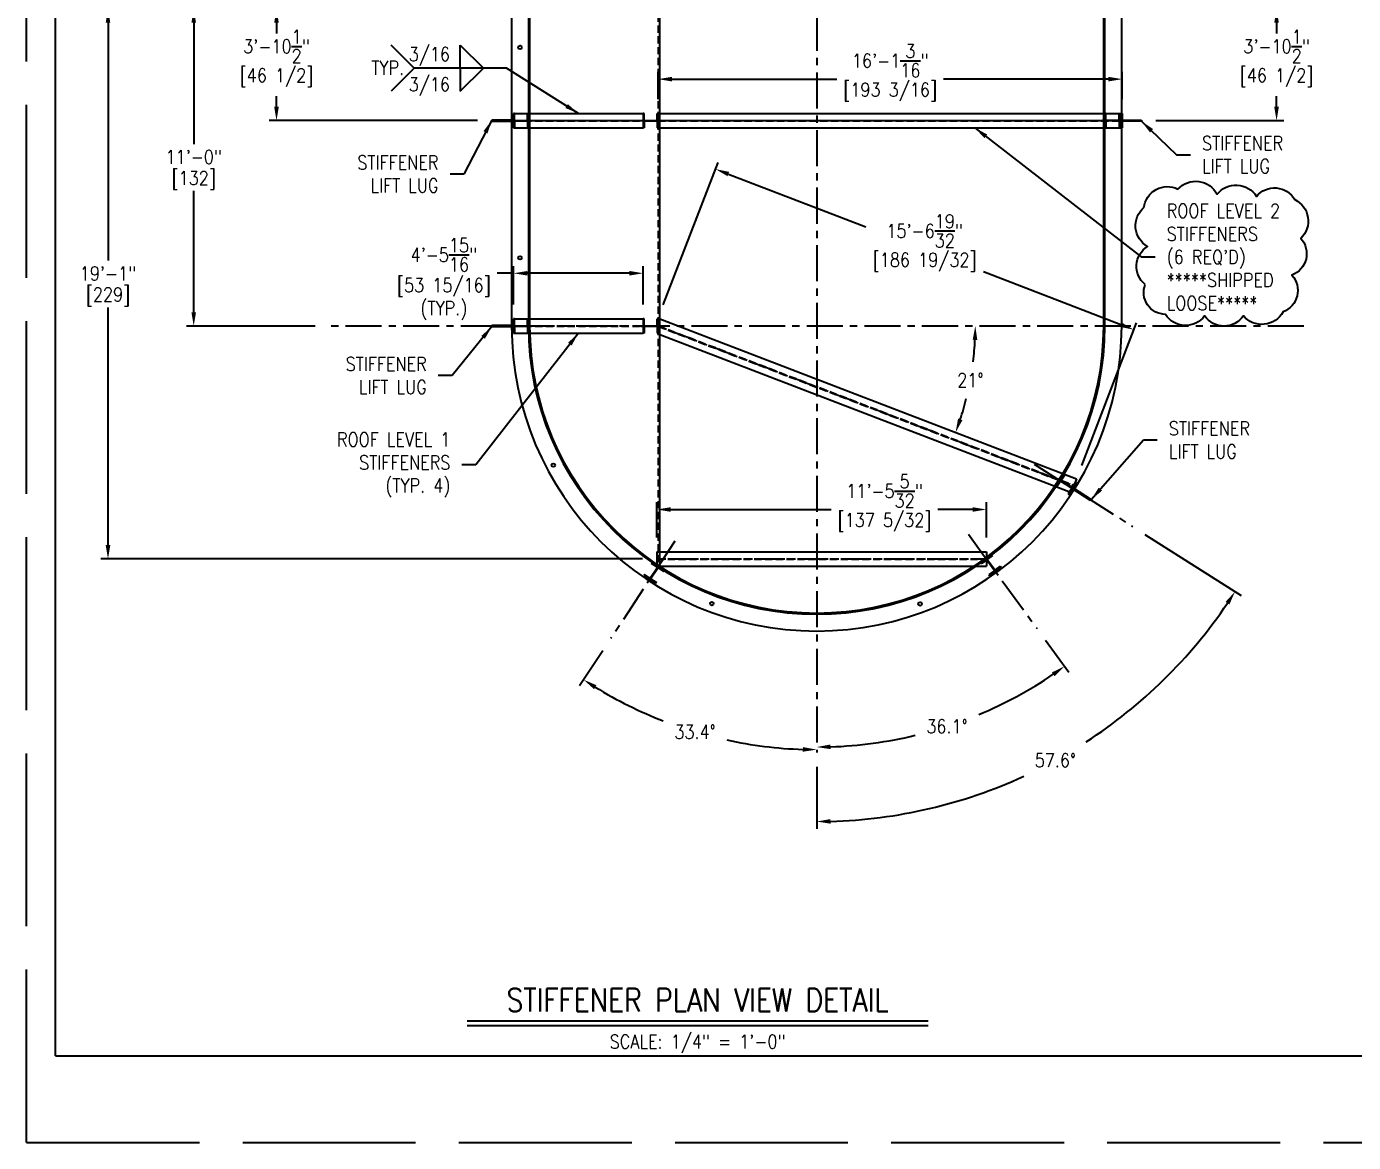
# Model space of a CAD drawing. Extents: x -36 to 1116, y 36 to 900.
# Drawn here: x -36 to 516, y 36 to 501 of the extents above; entities that cross this region are included whole.
import ezdxf
from ezdxf.enums import TextEntityAlignment as Align

# ---------------------------------------------------------------- set-up
doc = ezdxf.new("R2010")
doc.units = 0
doc.header["$LTSCALE"] = 12
doc.header["$MEASUREMENT"] = 0
doc.header["$PDMODE"] = 33
doc.header["$PDSIZE"] = -0.5
for name, pattern in [('AM_ISO02W050', [7.5, 6, -1.5]), ('CENTER', [2, 1.25, -0.25, 0.25, -0.25]), ('HIDDEN', [0.375, 0.25, -0.125])]:
    doc.linetypes.add(name, pattern=pattern)
doc.layers.get('0').update_dxf_attribs({"linetype": 'CONTINUOUS'})
doc.layers.get('Defpoints').update_dxf_attribs({"linetype": 'CONTINUOUS'})
for name, color, linetype in [('6X20', 3, 'CONTINUOUS'), ('CENTER', 6, 'CENTER'), ('COVER', 3, 'CONTINUOUS'), ('DIM', 1, 'CONTINUOUS'), ('ROOF', 140, 'CONTINUOUS'), ('SHELL', 40, 'CONTINUOUS')]:
    doc.layers.add(name, color=color, linetype=linetype)
doc.layers.add('AM_7', color=142, linetype='CENTER', lineweight=25)
doc.styles.add('ROMANS', font='ROMANS.shx', dxfattribs={"width": 0.85, "height": 5.76})
doc.styles.get("Standard").update_dxf_attribs({"font": 'sanss___.ttf'})
doc.dimstyles.get("Standard").update_dxf_attribs({"dimtxt": 0.18, "dimasz": 0.18, "dimexe": 0.18, "dimexo": 0.0625, "dimgap": 0.09, "dimtad": 0, "dimtih": 1, "dimtoh": 1, "dimdec": 4, "dimzin": 0, "dimdsep": 46, "dimtxsty": 'Standard', "dimcen": 0.09, "dimadec": 0, "dimazin": 0, "dimtfac": 1, "dimtdec": 4, "dimtofl": 0, "dimtmove": 0, "dimatfit": 3, "dimfxl": 1, "dimtolj": 1, "dimtzin": 0, "dimarcsym": 0})

# ---------------------------------------------------------------- blocks, each defined once
blk = doc.blocks.new('A$C1b871768')
at = {"layer": '6X20'}
for p, q in [((-5.88, 3), (-6.25, 3)), ((-6.25, 3), (-6.25, -3)), ((-5.88, 0.44), (-5.88, 3)), ((-5.5, 0.12), (-0.75, 0.12)), ((-0.38, 3), (0, 3)), ((-0.38, 0.44), (-0.38, 3)), ((0, 3), (0, -3)), ((-5.88, -3), (-6.25, -3)), ((-5.88, -0.44), (-5.88, -3)), ((-5.5, -0.12), (-0.75, -0.12)), ((-0.38, -0.44), (-0.38, -3)), ((-0.38, -3), (0, -3))]:
    blk.add_line(p, q, dxfattribs=at)
for points in [[(-5.5, 0.12, -0.083285), (-5.65, 0.15, -0.09084), (-5.77, 0.22, -0.104065), (-5.85, 0.32, -0.115836), (-5.88, 0.44, -0.115836)], [(-0.75, 0.12, 0.083285), (-0.6, 0.15, 0.09084), (-0.48, 0.22, 0.104065), (-0.4, 0.32, 0.115836), (-0.38, 0.44, 0.115836)], [(-5.5, -0.12, 0.083285), (-5.65, -0.15, 0.09084), (-5.77, -0.22, 0.104065), (-5.85, -0.32, 0.115836), (-5.88, -0.44, 0.115836)], [(-0.75, -0.12, -0.083285), (-0.6, -0.15, -0.09084), (-0.48, -0.22, -0.104065), (-0.4, -0.32, -0.115836), (-0.38, -0.44, -0.115836)]]:
    blk.add_lwpolyline(points, format="xyb", dxfattribs=at)
at = {"layer": 'CENTER'}
blk.add_line((-7.24, 0), (0.99, 0), dxfattribs=at)
blk = doc.blocks.new('*D208')
at = {"layer": 'Defpoints', "color": 0, "transparency": 16777216}
for p in [(90.14, 375.93), (226.98, 379.15), (495.83, 375.93), (355.36, 346.01), (401.18, 312.28)]:
    blk.add_point(p, dxfattribs=at)
at = {"layer": 'DIM', "color": 0, "lineweight": -2, "transparency": 16777216}
for start, end in [(353.0999, 357.3313), (341.6687, 345.8576)]:
    blk.add_arc((235.35, 375.93), 123.68, start, end, dxfattribs=at)
at = {"layer": 'DIM', "color": 0, "transparency": 16777216}
for points in [[(357.94, 370.2), (359.86, 370.15), (359.03, 375.93)], [(353.66, 336.71), (351.85, 337.36), (350.81, 331.61)]]:
    blk.add_solid(points, dxfattribs=at)
at = {"layer": 'DIM', "color": 0, "transparency": 16777216, "insert": (356.96, 353.4), "char_height": 5.76, "attachment_point": 5, "style": 'ROMANS'}
blk.add_mtext('\\A1;21°', dxfattribs=at)
blk = doc.blocks.new('*D210')
at = {"layer": 'Defpoints', "color": 0, "transparency": 16777216}
for p in [(226.98, 379.15), (425.03, 374.4), (401.18, 312.28)]:
    blk.add_point(p, dxfattribs=at)
at = {"layer": 'DIM', "color": 0, "lineweight": -2, "transparency": 16777216}
for p, q in [((229.13, 384.75), (251.9, 444.07)), ((256.21, 439.2), (313.42, 417.24)), ((419.65, 376.46), (362.44, 398.43)), ((403.33, 317.88), (426.1, 377.2))]:
    blk.add_line(p, q, dxfattribs=at)
at = {"layer": 'DIM', "color": 0, "transparency": 16777216}
for points in [[(256.55, 440.1), (255.86, 438.31), (250.83, 441.27)], [(419.99, 377.36), (419.31, 375.57), (425.03, 374.4)]]:
    blk.add_solid(points, dxfattribs=at)
at = {"layer": 'DIM', "color": 0, "transparency": 16777216, "char_height": 5.76, "attachment_point": 5, "style": 'ROMANS'}
for s, insert in [('\\A1;15\'-6{\\H1x;\\S19/32;}"', (337.93, 415.51)), ('\\A1;[186 19/32]', (337.93, 402.49))]:
    blk.add_mtext(s, dxfattribs=dict(at, insert=insert))
blk = doc.blocks.new('*D213')
at = {"layer": 'Defpoints', "color": 0, "transparency": 16777216}
for p in [(226.48, 299.54), (226.48, 281.93), (363.63, 281.93)]:
    blk.add_point(p, dxfattribs=at)
at = {"layer": 'DIM', "color": 0, "lineweight": -2, "transparency": 16777216}
for p, q in [((226.48, 287.93), (226.48, 302.54)), ((232.24, 299.54), (299.04, 299.54)), ((357.87, 299.54), (343.39, 299.54)), ((363.63, 287.93), (363.63, 302.54))]:
    blk.add_line(p, q, dxfattribs=at)
at = {"layer": 'DIM', "color": 0, "transparency": 16777216}
for points in [[(232.24, 300.5), (232.24, 298.58), (226.48, 299.54)], [(357.87, 300.5), (357.87, 298.58), (363.63, 299.54)]]:
    blk.add_solid(points, dxfattribs=at)
at = {"layer": 'DIM', "color": 0, "transparency": 16777216, "char_height": 5.76, "attachment_point": 5, "style": 'ROMANS'}
for s, insert in [('\\A1;11\'-5{\\H1x;\\S5/32;}"', (321.21, 307.22)), ('\\A1;[137 5/32]', (321.21, 294.19))]:
    blk.add_mtext(s, dxfattribs=dict(at, insert=insert))
blk = doc.blocks.new('*D214')
at = {"layer": 'Defpoints', "color": 0, "transparency": 16777216}
for p in [(226.98, 478.71), (226.98, 464.43), (420.18, 464.43)]:
    blk.add_point(p, dxfattribs=at)
at = {"layer": 'DIM', "color": 0, "lineweight": -2, "transparency": 16777216}
for p, q in [((226.98, 470.43), (226.98, 481.71)), ((420.18, 470.43), (420.18, 481.71)), ((232.74, 478.71), (301.41, 478.71)), ((414.42, 478.71), (345.76, 478.71))]:
    blk.add_line(p, q, dxfattribs=at)
at = {"layer": 'DIM', "color": 0, "transparency": 16777216}
for points in [[(232.74, 479.67), (232.74, 477.75), (226.98, 478.71)], [(414.42, 479.67), (414.42, 477.75), (420.18, 478.71)]]:
    blk.add_solid(points, dxfattribs=at)
at = {"layer": 'DIM', "color": 0, "transparency": 16777216, "char_height": 5.76, "attachment_point": 5, "style": 'ROMANS'}
for s, insert in [('\\A1;16\'-1{\\H1x;\\S3/16;}"', (323.58, 486.39)), ('\\A1;[193 3/16]', (323.58, 473.36))]:
    blk.add_mtext(s, dxfattribs=dict(at, insert=insert))
blk = doc.blocks.new('*D218')
at = {"layer": 'Defpoints', "color": 0, "transparency": 16777216}
for p in [(166.78, 397.89), (166.78, 378.93), (220.73, 378.93)]:
    blk.add_point(p, dxfattribs=at)
at = {"layer": 'DIM', "color": 0, "lineweight": -2, "transparency": 16777216}
for p, q in [((166.78, 397.89), (159.93, 397.89)), ((166.78, 384.93), (166.78, 400.89)), ((214.97, 397.89), (172.54, 397.89)), ((220.73, 384.93), (220.73, 400.89))]:
    blk.add_line(p, q, dxfattribs=at)
at = {"layer": 'DIM', "color": 0, "transparency": 16777216}
for points in [[(172.54, 398.85), (172.54, 396.93), (166.78, 397.89)], [(214.97, 398.85), (214.97, 396.93), (220.73, 397.89)]]:
    blk.add_solid(points, dxfattribs=at)
at = {"layer": 'DIM', "color": 0, "transparency": 16777216, "char_height": 5.76, "attachment_point": 5, "style": 'ROMANS'}
for s, insert in [('\\A1;4\'-5{\\H1x;\\S15/16;}"', (137.75, 405.57)), ('\\A1;[53 15/16]\\P(TYP.)', (137.75, 387.2))]:
    blk.add_mtext(s, dxfattribs=dict(at, insert=insert))
blk = doc.blocks.new('*D220')
at = {"layer": 'Defpoints', "color": 0, "transparency": 16777216}
for p in [(117.16, 507.93), (68.07, 461.43), (157.73, 461.43)]:
    blk.add_point(p, dxfattribs=at)
at = {"layer": 'DIM', "color": 0, "lineweight": -2, "transparency": 16777216}
for p, q in [((111.16, 507.93), (65.07, 507.93)), ((68.07, 502.17), (68.07, 497.71)), ((68.07, 467.19), (68.07, 471.66)), ((151.73, 461.43), (65.07, 461.43))]:
    blk.add_line(p, q, dxfattribs=at)
at = {"layer": 'DIM', "color": 0, "transparency": 16777216}
for points in [[(67.11, 502.17), (69.03, 502.17), (68.07, 507.93)], [(67.11, 467.19), (69.03, 467.19), (68.07, 461.43)]]:
    blk.add_solid(points, dxfattribs=at)
at = {"layer": 'DIM', "color": 0, "transparency": 16777216, "char_height": 5.76, "attachment_point": 5, "style": 'ROMANS'}
for s, insert in [('\\A1;3\'-10{\\H1x;\\S1/2;}"', (68.07, 492.36)), ('\\A1;[46 1/2]', (68.07, 479.34))]:
    blk.add_mtext(s, dxfattribs=dict(at, insert=insert))
blk = doc.blocks.new('*D222')
at = {"layer": 'Defpoints', "color": 0, "transparency": 16777216}
for p in [(117.16, 507.93), (33.61, 375.93), (90.14, 375.93)]:
    blk.add_point(p, dxfattribs=at)
at = {"layer": 'DIM', "color": 0, "lineweight": -2, "transparency": 16777216}
for p, q in [((111.16, 507.93), (30.61, 507.93)), ((33.61, 502.17), (33.61, 451.67)), ((33.61, 381.69), (33.61, 432.2)), ((84.14, 375.93), (30.61, 375.93))]:
    blk.add_line(p, q, dxfattribs=at)
at = {"layer": 'DIM', "color": 0, "transparency": 16777216}
for points in [[(32.65, 502.17), (34.57, 502.17), (33.61, 507.93)], [(32.65, 381.69), (34.57, 381.69), (33.61, 375.93)]]:
    blk.add_solid(points, dxfattribs=at)
at = {"layer": 'DIM', "color": 0, "transparency": 16777216, "char_height": 5.76, "attachment_point": 5, "style": 'ROMANS'}
for s, insert in [('\\A1;11\'-0"', (33.61, 446.32)), ('\\A1;[132]', (33.61, 436.59))]:
    blk.add_mtext(s, dxfattribs=dict(at, insert=insert))
blk = doc.blocks.new('*D224')
at = {"layer": 'Defpoints', "color": 0, "transparency": 16777216}
for p in [(117.16, 507.93), (-2.08, 278.93), (226.48, 278.93)]:
    blk.add_point(p, dxfattribs=at)
at = {"layer": 'DIM', "color": 0, "lineweight": -2, "transparency": 16777216}
for p, q in [((111.16, 507.93), (-5.08, 507.93)), ((-2.08, 502.17), (-2.08, 403.17)), ((-2.08, 284.69), (-2.08, 383.7)), ((220.48, 278.93), (-5.08, 278.93))]:
    blk.add_line(p, q, dxfattribs=at)
at = {"layer": 'DIM', "color": 0, "transparency": 16777216}
for points in [[(-3.04, 502.17), (-1.12, 502.17), (-2.08, 507.93)], [(-3.04, 284.69), (-1.12, 284.69), (-2.08, 278.93)]]:
    blk.add_solid(points, dxfattribs=at)
at = {"layer": 'DIM', "color": 0, "transparency": 16777216, "char_height": 5.76, "attachment_point": 5, "style": 'ROMANS'}
for s, insert in [('\\A1;19\'-1"', (-2.08, 397.82)), ('\\A1;[229]', (-2.08, 388.09))]:
    blk.add_mtext(s, dxfattribs=dict(at, insert=insert))
blk = doc.blocks.new('*D225')
at = {"layer": 'Defpoints', "color": 0, "transparency": 16777216}
for p in [(292.98, 817.54), (264.68, 783.91), (207.24, 770.13), (236.37, 725.9), (292.98, 198.33)]:
    blk.add_point(p, dxfattribs=at)
at = {"layer": 'DIM', "color": 0, "lineweight": -2, "transparency": 16777216}
for start, end in [(92.2494, 101.3714), (112.148, 121.1176)]:
    blk.add_arc((292.98, 639.93), 146.73, start, end, dxfattribs=at)
at = {"layer": 'DIM', "color": 0, "transparency": 16777216}
for points in [[(287.2, 787.51), (287.24, 785.59), (292.98, 786.66)], [(217.67, 764.74), (216.64, 766.36), (212.28, 762.48)]]:
    blk.add_solid(points, dxfattribs=at)
at = {"layer": 'DIM', "color": 0, "transparency": 16777216, "insert": (250.86, 780.48), "char_height": 5.76, "attachment_point": 5, "style": 'ROMANS'}
blk.add_mtext('\\A1;33.4°', dxfattribs=at)
blk = doc.blocks.new('*D226')
at = {"layer": 'Defpoints', "color": 0, "transparency": 16777216}
for p in [(292.98, 817.54), (352.77, 773.93), (384.76, 765.95), (353.58, 723.14), (292.98, 198.33)]:
    blk.add_point(p, dxfattribs=at)
at = {"layer": 'DIM', "color": 0, "lineweight": -2, "transparency": 16777216}
for start, end in [(77.3112, 87.7507), (56.1827, 66.4541)]:
    blk.add_arc((292.98, 639.93), 146.73, start, end, dxfattribs=at)
at = {"layer": 'DIM', "color": 0, "transparency": 16777216}
for points in [[(298.72, 785.59), (298.76, 787.51), (292.98, 786.67)], [(375.19, 762.63), (374.09, 761.05), (379.37, 758.54)]]:
    blk.add_solid(points, dxfattribs=at)
at = {"layer": 'DIM', "color": 0, "transparency": 16777216, "insert": (338.41, 779.46), "char_height": 5.76, "attachment_point": 5, "style": 'ROMANS'}
blk.add_mtext('\\A1;36.1°', dxfattribs=at)
blk = doc.blocks.new('*D227')
at = {"layer": 'Defpoints', "color": 0, "transparency": 16777216}
for p in [(292.98, 817.54), (400.28, 775.29), (424.61, 723.46), (379.89, 695.08), (292.98, 198.33)]:
    blk.add_point(p, dxfattribs=at)
at = {"layer": 'DIM', "color": 0, "lineweight": -2, "transparency": 16777216}
blk.add_line((429.68, 726.67), (441.36, 734.08), dxfattribs=at)
for start, end in [(66.0839, 88.0892), (34.3071, 56.287)]:
    blk.add_arc((292.98, 639.93), 172.73, start, end, dxfattribs=at)
at = {"layer": 'DIM', "color": 0, "transparency": 16777216}
for points in [[(298.73, 811.6), (298.76, 813.52), (292.98, 812.66)], [(436.46, 737.82), (434.86, 736.76), (438.82, 732.48)]]:
    blk.add_solid(points, dxfattribs=at)
at = {"layer": 'DIM', "color": 0, "transparency": 16777216, "insert": (376.2, 791.29), "char_height": 5.76, "attachment_point": 5, "style": 'ROMANS'}
blk.add_mtext('\\A1;57.6°', dxfattribs=at)
blk = doc.blocks.new('*D229')
at = {"layer": 'Defpoints', "color": 0, "transparency": 16777216}
for p in [(468.81, 507.93), (484.45, 507.93), (428.23, 461.43)]:
    blk.add_point(p, dxfattribs=at)
at = {"layer": 'DIM', "color": 0, "lineweight": -2, "transparency": 16777216}
for p, q in [((474.81, 507.93), (487.45, 507.93)), ((484.45, 502.17), (484.45, 497.71)), ((484.45, 467.19), (484.45, 471.66)), ((434.23, 461.43), (487.45, 461.43))]:
    blk.add_line(p, q, dxfattribs=at)
at = {"layer": 'DIM', "color": 0, "transparency": 16777216}
for points in [[(483.49, 502.17), (485.41, 502.17), (484.45, 507.93)], [(483.49, 467.19), (485.41, 467.19), (484.45, 461.43)]]:
    blk.add_solid(points, dxfattribs=at)
at = {"layer": 'DIM', "color": 0, "transparency": 16777216, "char_height": 5.76, "attachment_point": 5, "style": 'ROMANS'}
for s, insert in [('\\A1;3\'-10{\\H1x;\\S1/2;}"', (484.45, 492.36)), ('\\A1;[46 1/2]', (484.45, 479.34))]:
    blk.add_mtext(s, dxfattribs=dict(at, insert=insert))
blk = doc.blocks.new('*D230')
at = {"layer": 'Defpoints', "color": 0, "transparency": 16777216}
for p in [(292.98, 817.54), (233.96, 286.36), (207.21, 245.76), (226.19, 212.69), (292.98, 198.33)]:
    blk.add_point(p, dxfattribs=at)
at = {"layer": 'DIM', "color": 0, "lineweight": -2, "transparency": 16777216}
blk.add_line((203.91, 240.75), (194.29, 226.15), dxfattribs=at)
for start, end in [(238.4918, 248.7776), (257.7377, 268.1288)]:
    blk.add_arc((292.98, 375.93), 176.38, start, end, dxfattribs=at)
at = {"layer": 'DIM', "color": 0, "transparency": 16777216}
for points in [[(200.29, 224.75), (201.32, 226.37), (195.94, 228.65)], [(287.24, 200.61), (287.21, 198.69), (292.98, 199.56)]]:
    blk.add_solid(points, dxfattribs=at)
at = {"layer": 'DIM', "color": 0, "transparency": 16777216, "insert": (242.33, 206.99), "char_height": 5.76, "attachment_point": 5, "style": 'ROMANS'}
blk.add_mtext('\\A1;33.4°', dxfattribs=at)
blk = doc.blocks.new('*D231')
at = {"layer": 'Defpoints', "color": 0, "transparency": 16777216}
for p in [(292.98, 817.54), (356.14, 289.22), (384.76, 249.92), (329.5, 204.48), (292.98, 198.33)]:
    blk.add_point(p, dxfattribs=at)
at = {"layer": 'DIM', "color": 0, "lineweight": -2, "transparency": 16777216}
blk.add_line((388.29, 245.07), (397.95, 231.81), dxfattribs=at)
for start, end in [(292.6331, 304.1839), (271.8827, 283.551)]:
    blk.add_arc((292.98, 375.93), 175.3, start, end, dxfattribs=at)
at = {"layer": 'DIM', "color": 0, "transparency": 16777216}
for points in [[(390.92, 231.7), (392.03, 230.13), (396.19, 234.23)], [(298.76, 199.77), (298.73, 201.69), (292.98, 200.63)]]:
    blk.add_solid(points, dxfattribs=at)
at = {"layer": 'DIM', "color": 0, "transparency": 16777216, "insert": (347.25, 209.24), "char_height": 5.76, "attachment_point": 5, "style": 'ROMANS'}
blk.add_mtext('\\A1;36.1°', dxfattribs=at)
blk = doc.blocks.new('*D232')
at = {"layer": 'Defpoints', "color": 0, "transparency": 16777216}
for p in [(292.98, 817.54), (383.55, 318.44), (424.59, 292.39), (292.98, 198.33), (360.83, 181.08)]:
    blk.add_point(p, dxfattribs=at)
at = {"layer": 'DIM', "color": 0, "lineweight": -2, "transparency": 16777216}
for p, q in [((429.66, 289.17), (469.71, 263.75)), ((292.98, 192.33), (292.98, 166.61))]:
    blk.add_line(p, q, dxfattribs=at)
for start, end in [(302.9536, 325.994), (271.5996, 294.6933)]:
    blk.add_arc((292.98, 375.93), 206.33, start, end, dxfattribs=at)
at = {"layer": 'DIM', "color": 0, "transparency": 16777216}
for points in [[(463.22, 261.07), (464.83, 260.01), (467.18, 265.36)], [(298.75, 168.73), (298.73, 170.65), (292.98, 169.61)]]:
    blk.add_solid(points, dxfattribs=at)
at = {"layer": 'DIM', "color": 0, "transparency": 16777216, "insert": (392.37, 195.12), "char_height": 5.76, "attachment_point": 5, "style": 'ROMANS'}
blk.add_mtext('\\A1;57.6°', dxfattribs=at)

msp = doc.modelspace()

# ---------------------------------------------------------------- linework, layer by layer
for q in [(-24, 888), (1080, 72)]:
    msp.add_line((-24, 72), q)
at = {"layer": '6X20'}
for p, q in [((166.781813, 464.434393), (220.731813, 464.434393)), ((166.781813, 458.434393), (166.781813, 464.434393)), ((166.781813, 458.434393), (166.781813, 464.434393)), ((221.106813, 464.434393), (220.731813, 464.434393)), ((220.731813, 464.434393), (220.731813, 458.434393)), ((221.106813, 461.871893), (221.106813, 464.434393)), ((226.606813, 464.434393), (226.981813, 464.434393)), ((226.606813, 461.871893), (226.606813, 464.434393)), ((226.981813, 464.434393), (420.181813, 464.434393)), ((226.981813, 464.434393), (226.981813, 458.434393)), ((221.106813, 460.996893), (221.106813, 458.434393)), ((221.481813, 461.559393), (226.231813, 461.559393)), ((221.481813, 461.309393), (226.231813, 461.309393)), ((226.606813, 460.996893), (226.606813, 458.434393)), ((166.781813, 458.434393), (220.731813, 458.434393)), ((221.106813, 458.434393), (220.731813, 458.434393)), ((226.606813, 458.434393), (226.981813, 458.434393)), ((226.981813, 458.434393), (420.181813, 458.434393)), ((166.781813, 378.934393), (220.731813, 378.934393)), ((166.781813, 372.934393), (166.781813, 378.934393)), ((221.106813, 378.934393), (220.731813, 378.934393)), ((220.731813, 378.934393), (220.731813, 372.934393)), ((221.106813, 376.371893), (221.106813, 378.934393)), ((221.481813, 376.059393), (226.231813, 376.059393)), ((221.481813, 375.809393), (226.231813, 375.809393)), ((226.606813, 378.934393), (226.981813, 378.934393)), ((226.606813, 376.371893), (226.606813, 378.934393)), ((226.981813, 379.147828), (401.182086, 312.278608)), ((226.981813, 378.934393), (226.981813, 372.934393)), ((166.781813, 372.934393), (220.731813, 372.934393)), ((221.106813, 372.934393), (220.731813, 372.934393)), ((221.106813, 375.496893), (221.106813, 372.934393)), ((226.606813, 375.496893), (226.606813, 372.934393)), ((226.606813, 372.934393), (226.981813, 372.934393)), ((226.981813, 372.720958), (399.031878, 306.677125)), ((226.481813, 281.934393), (363.628823, 281.934393)), ((226.481813, 281.934393), (226.481813, 275.934393)), ((363.628823, 281.934393), (363.628823, 275.934393)), ((226.481813, 275.934393), (363.628823, 275.934393))]:
    msp.add_line(p, q, dxfattribs=at)
at = {"layer": '6X20', "linetype": 'HIDDEN'}
for p, q in [((166.781813, 461.559393), (220.731813, 461.559393)), ((166.781813, 461.309393), (220.731813, 461.309393)), ((226.981813, 461.559393), (420.181813, 461.559393)), ((226.981813, 461.309393), (420.181813, 461.309393)), ((166.781813, 376.059393), (220.731813, 376.059393)), ((166.781813, 375.809393), (220.731813, 375.809393)), ((226.981813, 376.068286), (400.151778, 309.594564)), ((226.981813, 375.8005), (400.062186, 309.361169)), ((226.481813, 279.059393), (363.628823, 279.059393)), ((226.481813, 278.809393), (363.628823, 278.809393))]:
    msp.add_line(p, q, dxfattribs=at)
at = {"layer": '6X20'}
for points in [[(221.481813, 461.559393, -0.083284913), (221.335376, 461.583955, -0.0908400621), (221.216648, 461.650922, -0.1040652874), (221.134197, 461.755277, -0.1158364335), (221.106813, 461.871893, -0.1158364335)], [(221.481813, 461.309393, 0.083284913), (221.335376, 461.28483, 0.0908400621), (221.216648, 461.217864, 0.1040652874), (221.134197, 461.113508, 0.1158364335), (221.106813, 460.996893, 0.1158364335)], [(226.231813, 461.559393, 0.083284913), (226.378251, 461.583955, 0.0908400621), (226.496978, 461.650922, 0.1040652874), (226.579429, 461.755277, 0.1158364335), (226.606813, 461.871893, 0.1158364335)], [(226.231813, 461.309393, -0.083284913), (226.378251, 461.28483, -0.0908400621), (226.496978, 461.217864, -0.1040652874), (226.579429, 461.113508, -0.1158364335), (226.606813, 460.996893, -0.1158364335)], [(221.481813, 376.059393, -0.083284913), (221.335376, 376.083955, -0.0908400621), (221.216648, 376.150922, -0.1040652874), (221.134197, 376.255277, -0.1158364335), (221.106813, 376.371893, -0.1158364335)], [(221.481813, 375.809393, 0.083284913), (221.335376, 375.78483, 0.0908400621), (221.216648, 375.717864, 0.1040652874), (221.134197, 375.613508, 0.1158364335), (221.106813, 375.496893, 0.1158364335)], [(226.231813, 376.059393, 0.083284913), (226.378251, 376.083955, 0.0908400621), (226.496978, 376.150922, 0.1040652874), (226.579429, 376.255277, 0.1158364335), (226.606813, 376.371893, 0.1158364335)], [(226.231813, 375.809393, -0.083284913), (226.378251, 375.78483, -0.0908400621), (226.496978, 375.717864, -0.1040652874), (226.579429, 375.613508, -0.1158364335), (226.606813, 375.496893, -0.1158364335)]]:
    msp.add_lwpolyline(points, format="xyb", dxfattribs=at)
at = {"layer": 'AM_7'}
for p, q in [((163.613665, 461.434393), (268.981813, 461.434393)), ((163.613665, 461.434393), (420.181813, 461.434393)), ((173.481813, 461.434393), (420.181813, 461.434393))]:
    msp.add_line(p, q, dxfattribs=at)
at = {"layer": 'AM_7', "linetype": 'Continuous'}
msp.add_line((280.981813, 461.434393), (304.981813, 461.434393), dxfattribs=at)
at = {"layer": 'AM_7', "ltscale": 0.25}
for p, q in [((226.981813, 375.934393), (400.114077, 309.475143)), ((226.481813, 278.934393), (363.628823, 278.934393))]:
    msp.add_line(p, q, dxfattribs=at)
at = {"layer": 'CENTER'}
for p, q in [((292.981813, 817.540914), (292.981813, 198.327871)), ((219.742428, 461.434393), (227.971198, 461.434393)), ((495.825871, 375.934393), (90.137756, 375.934393)), ((219.742428, 375.934393), (227.971198, 375.934393)), ((383.55017, 318.443663), (424.594971, 292.389359)), ((356.136982, 289.220866), (384.758362, 249.92304)), ((233.961546, 286.35527), (207.214068, 245.758781))]:
    msp.add_line(p, q, dxfattribs=at)
at = {"layer": 'COVER'}
for p, q in [((420.181813, 464.434393), (420.181813, 458.434393)), ((166.731813, 461.684393), (157.731813, 461.684393)), ((157.731813, 461.684393), (157.731813, 461.184393)), ((157.731813, 461.184393), (166.731813, 461.184393)), ((160.169313, 461.684393), (160.169313, 461.184393)), ((161.294313, 461.684393), (161.294313, 461.184393)), ((166.731813, 461.184393), (166.731813, 461.684393)), ((419.231813, 461.684393), (428.231813, 461.684393)), ((419.231813, 461.184393), (419.231813, 461.684393)), ((428.231813, 461.184393), (419.231813, 461.184393)), ((424.669313, 461.684393), (424.669313, 461.184393)), ((425.794313, 461.684393), (425.794313, 461.184393)), ((428.231813, 461.684393), (428.231813, 461.184393)), ((166.731813, 376.184393), (157.731813, 376.184393)), ((157.731813, 376.184393), (157.731813, 375.684393)), ((160.169313, 376.184393), (160.169313, 375.684393)), ((161.294313, 376.184393), (161.294313, 375.684393)), ((166.731813, 375.684393), (166.731813, 376.184393)), ((157.731813, 375.684393), (166.731813, 375.684393)), ((401.182086, 312.278608), (399.031878, 306.677125)), ((399.461152, 308.104553), (399.731363, 308.52525)), ((407.033694, 303.240747), (399.461152, 308.104553)), ((399.731363, 308.52525), (407.303905, 303.661444)), ((404.306441, 305.5867), (404.036229, 305.166003)), ((405.253008, 304.978724), (404.982797, 304.558028)), ((407.303905, 303.661444), (407.033694, 303.240747))]:
    msp.add_line(p, q, dxfattribs=at)
msp.add_lwpolyline([(429.750519, 393.230746, -0.52056705), (430.760975, 409.051828, -0.52056705), (430.760975, 409.051828, -0.52056705), (429.24529, 425.209537, -0.52056705), (429.24529, 425.209537, -0.52056705), (443.391697, 432.95177, -0.52056705), (443.391697, 432.95177, -0.52056705), (459.727392, 430.763747, -0.52056705), (459.727392, 430.763747, -0.52056705), (476.063108, 429.9222, -0.52056705), (476.063108, 429.9222, -0.52056705), (492.06201, 428.575724, -0.52056705), (492.06201, 428.575724, -0.52056705), (494.588151, 412.418015, -0.52056705), (494.588151, 412.418015, -0.52056705), (490.883138, 397.101862, -0.52056705), (490.883138, 397.101862, -0.52056705), (487.178126, 381.7857, -0.52056705), (487.178126, 381.7857, -0.52056705), (470.674014, 380.102607, -0.52056705), (470.674014, 380.102607, -0.52056705), (454.506715, 380.102607, -0.52056705), (454.506715, 380.102607, -0.52056705), (438.171, 380.77585, -0.52056705), (438.171, 380.77585, -0.52056705)], format="xyb", close=True, dxfattribs=at)
at = {"layer": 'Defpoints', "linetype": 'AM_ISO02W050'}
for q in [(-36, 900), (1116, 36)]:
    msp.add_line((-36, 36), q, dxfattribs=at)
at = {"layer": 'DIM'}
for p, q in [((125.412597, 483.25062), (115.812597, 492.85062)), ((144.612597, 492.85062), (154.212597, 483.25062)), ((144.612597, 483.25062), (144.612597, 492.85062)), ((125.412597, 483.25062), (115.812597, 473.65062)), ((163.812597, 483.25062), (125.412597, 483.25062)), ((144.612597, 473.65062), (154.212597, 483.25062)), ((144.612597, 483.25062), (144.612597, 473.65062)), ((147.415927, 86.629511), (339.415927, 86.629511)), ((147.415927, 84.709511), (339.415927, 84.709511))]:
    msp.add_line(p, q, dxfattribs=at)
at = {"layer": 'ROOF', "linetype": 'HIDDEN'}
msp.add_line((226.981813, 739.554923), (226.981813, 276.313863), dxfattribs=at)
at = {"layer": 'ROOF'}
msp.add_line((227.481813, 739.88438), (227.481813, 275.984405), dxfattribs=at)
at = {"layer": 'SHELL', "linetype": 'HIDDEN'}
for p, q in [((226.981813, 739.554923), (226.981813, 276.313863)), ((227.481813, 739.554923), (227.481813, 276.313863)), ((226.981813, 276.313863), (227.481813, 276.313863))]:
    msp.add_line(p, q, dxfattribs=at)
at = {"layer": 'SHELL'}
for p, q in [((165.981813, 639.934393), (165.981813, 375.934393)), ((419.981813, 375.934393), (419.981813, 639.934393))]:
    msp.add_line(p, q, dxfattribs=at)
for points in [[(412.981813, 639.934393, 1), (172.981813, 639.934393), (172.981813, 375.934393, 1), (412.981813, 375.934393)], [(412.481813, 639.934393, 1), (173.481813, 639.934393), (173.481813, 375.934393, 1), (412.481813, 375.934393)]]:
    msp.add_lwpolyline(points, format="xyb", close=True, dxfattribs=at)
for centre in [(169.481813, 491.934393), (169.481813, 404.309393), (183.322409, 317.998732), (249.325098, 260.344858), (336.044313, 260.215643)]:
    msp.add_circle(centre, 0.75, dxfattribs=at)
msp.add_arc((292.981813, 375.934393), 127, 180, 0, dxfattribs=at)

# ---------------------------------------------------------------- block references
at = {"layer": 'COVER'}
for p in [(172.981813, 461.434393), (172.981813, 375.934393)]:
    msp.add_blockref('A$C1b871768', p, dxfattribs=at)
for p, rotation in [((412.981813, 461.434393), 180), ((394.337548, 311.692545), 147.2875652765578), ((226.981813, 275.714634), 56.41591480606603), ((363.628823, 278.934393), 126.0665882599235)]:
    msp.add_blockref('A$C1b871768', p, dxfattribs=dict(at, rotation=rotation))

# ---------------------------------------------------------------- texts
at = {"layer": 'DIM', "style": 'ROMANS', "width": 0.85}
for p in [(123.108597, 486.222118), (123.108597, 473.65062)]:
    msp.add_text('3/16', height=5.76, dxfattribs=at).set_placement(p)
msp.add_text('TYP.', height=5.76, dxfattribs=at).set_placement((114.375217, 483.419337), align=Align.MIDDLE_CENTER)
for s, height, p in [('STIFFENER PLAN VIEW DETAIL', 9.6, (243.415927, 90.506752)), ('SCALE: 1/4" = 1\'-0"', 5.76, (243.415927, 75.109511))]:
    msp.add_text(s, height=height, dxfattribs=at).set_placement(p, align=Align.CENTER)
at = {"layer": 'DIM', "char_height": 5.76, "style": 'ROMANS'}
for s, insert, attachment_point in [('STIFFENER\\PLIFT LUG', (453.429213, 447.270289), 4), ('STIFFENER\\PLIFT LUG', (135.524008, 439.201086), 6), ("ROOF LEVEL 2 \\PSTIFFENERS\\P(6 REQ'D)\\P*****SHIPPED\\PLOOSE*****", (438.715028, 404.669354), 4), ('STIFFENER\\PLIFT LUG', (130.649963, 355.340062), 6), ('ROOF LEVEL 1 \\PSTIFFENERS\\P(TYP. 4)', (140.457473, 318.145716), 6), ('STIFFENER\\PLIFT LUG', (439.58462, 328.496962), 4)]:
    msp.add_mtext(s, dxfattribs=dict(at, insert=insert, attachment_point=attachment_point))

# ---------------------------------------------------------------- dimensions: what is measured, and where the dimension line sits
at = {"layer": 'DIM'}
for base, line1, line2, override, picture, middle in [((226.188675, 212.693865), ((233.961546, 286.35527), (207.214068, 245.758781)), ((292.981813, 817.540914), (292.981813, 198.327871)), {"dimscale": 48, "dimtxt": 5.76, "dimasz": 0.12, "dimexe": 0.0625, "dimexo": 0.125, "dimgap": 0.1, "dimzin": 3, "dimlunit": 4, "dimpost": '\\X', "dimtxsty": 'ROMANS', "dimcen": 0, "dimadec": 1}, '*D230', (242.328495, 206.987553)), ((264.677516, 783.905474), ((236.370185, 725.898086), (207.24213, 770.128489)), ((292.981813, 817.540914), (292.981813, 198.327871)), {"dimscale": 48, "dimtxt": 5.76, "dimasz": 0.12, "dimexe": 0.0625, "dimexo": 0.125, "dimgap": 0.1, "dimzin": 3, "dimlunit": 4, "dimpost": '\\X', "dimtxsty": 'ROMANS', "dimcen": 0, "dimadec": 1}, '*D225', (250.858731, 780.484923)), ((352.766741, 773.93403), ((353.579424, 723.136331), (384.758362, 765.945745)), ((292.981813, 817.540914), (292.981813, 198.327871)), {"dimscale": 48, "dimtxt": 5.76, "dimasz": 0.12, "dimexe": 0.0625, "dimexo": 0.125, "dimgap": 0.1, "dimzin": 3, "dimlunit": 4, "dimpost": '\\X', "dimtxsty": 'ROMANS', "dimcen": 0, "dimadec": 1}, '*D226', (338.405432, 779.457994)), ((400.275443, 775.293515), ((379.892179, 695.081662), (424.609668, 723.456268)), ((292.981813, 817.540914), (292.981813, 198.327871)), {"dimscale": 48, "dimtxt": 5.76, "dimasz": 0.12, "dimexe": 0.0625, "dimexo": 0.125, "dimgap": 0.1, "dimzin": 3, "dimlunit": 4, "dimpost": '\\X', "dimtxsty": 'ROMANS', "dimcen": 0, "dimadec": 1}, '*D227', (376.197638, 791.292054)), ((329.495508, 204.477597), ((356.136982, 289.220866), (384.758362, 249.92304)), ((292.981813, 817.540914), (292.981813, 198.327871)), {"dimscale": 48, "dimtxt": 5.76, "dimasz": 0.12, "dimexe": 0.0625, "dimexo": 0.125, "dimgap": 0.1, "dimzin": 3, "dimlunit": 4, "dimpost": '\\X', "dimtxsty": 'ROMANS', "dimcen": 0, "dimadec": 1}, '*D231', (347.249886, 209.244084)), ((360.828692, 181.081154), ((383.55017, 318.443663), (424.594971, 292.389359)), ((292.981813, 817.540914), (292.981813, 198.327871)), {"dimscale": 48, "dimtxt": 5.76, "dimasz": 0.12, "dimexe": 0.0625, "dimexo": 0.125, "dimgap": 0.1, "dimzin": 3, "dimlunit": 4, "dimpost": '\\X', "dimtxsty": 'ROMANS', "dimcen": 0, "dimadec": 1}, '*D232', (392.370605, 195.122746)), ((355.355795, 346.01436), ((226.981813, 379.147828), (401.182086, 312.278608)), ((495.825871, 375.934393), (90.137756, 375.934393)), {"dimscale": 48, "dimtxt": 5.76, "dimasz": 0.12, "dimexe": 0.0625, "dimexo": 0.125, "dimgap": 0.1, "dimzin": 3, "dimlunit": 4, "dimpost": '\\X', "dimtxsty": 'ROMANS', "dimcen": 0}, '*D208', (356.95854, 353.396156))]:
    dim = msp.add_angular_dim_2l(base=base, line1=line1, line2=line2, dimstyle='Standard', override=override, dxfattribs=at)
    dim.commit()
    dim.dimension.update_dxf_attribs({"geometry": picture, "text_midpoint": middle})
for base, p1, p2, angle, picture, middle in [((-2.077225, 278.934393), (117.155369, 507.934393), (226.481813, 278.934393), 270, '*D224', (-2.077225, 393.434393)), ((33.610165, 375.934393), (117.155369, 507.934393), (90.137756, 375.934393), 90, '*D222', (33.610165, 441.934393)), ((68.071017, 461.434393), (117.155369, 507.934393), (157.731813, 461.434393), 90, '*D220', (68.071017, 484.684393)), ((484.450288, 507.934393), (428.231813, 461.434393), (468.808258, 507.934393), 90, '*D229', (484.450288, 484.684393))]:
    dim = msp.add_linear_dim(base=base, p1=p1, p2=p2, angle=angle, dimstyle='Standard', override={"dimscale": 48, "dimtxt": 5.76, "dimasz": 0.12, "dimexe": 0.0625, "dimexo": 0.125, "dimgap": 0.02, "dimdec": 5, "dimzin": 3, "dimlunit": 4, "dimpost": '\\X', "dimtxsty": 'ROMANS', "dimcen": 0}, dxfattribs=at)
    dim.commit()
    dim.dimension.update_dxf_attribs({"geometry": picture, "text_midpoint": middle})
dim = msp.add_linear_dim(base=(226.981813, 478.708239), p1=(420.181813, 464.434393), p2=(226.981813, 464.434393), dimstyle='Standard', override={"dimscale": 48, "dimtxt": 5.76, "dimasz": 0.12, "dimexe": 0.0625, "dimexo": 0.125, "dimgap": 0.02, "dimdec": 5, "dimzin": 3, "dimlunit": 4, "dimpost": '\\X', "dimtxsty": 'ROMANS', "dimcen": 0}, dxfattribs=at)
dim.commit()
dim.dimension.update_dxf_attribs({"geometry": '*D214', "text_midpoint": (323.581813, 478.708239)})
dim = msp.add_aligned_dim(p1=(226.981813, 379.147828), p2=(401.182086, 312.278608), distance=66.540255, dimstyle='Standard', override={"dimscale": 48, "dimtxt": 5.76, "dimasz": 0.12, "dimexe": 0.0625, "dimexo": 0.125, "dimgap": 0.02, "dimdec": 5, "dimzin": 3, "dimlunit": 4, "dimpost": '\\X', "dimtxsty": 'ROMANS', "dimcen": 0}, dxfattribs=at)
dim.commit()
dim.dimension.update_dxf_attribs({"geometry": '*D210', "text_midpoint": (337.927844, 407.833897)})
dim = msp.add_linear_dim(base=(166.781813, 397.89351), p1=(220.731813, 378.934393), p2=(166.781813, 378.934393), text='<>\\P(TYP.)', dimstyle='Standard', override={"dimscale": 48, "dimtxt": 5.76, "dimasz": 0.12, "dimexe": 0.0625, "dimexo": 0.125, "dimgap": 0.02, "dimdec": 5, "dimzin": 3, "dimlunit": 4, "dimpost": '\\X', "dimtxsty": 'ROMANS', "dimcen": 0}, dxfattribs=at)
dim.commit()
dim.dimension.update_dxf_attribs({"geometry": '*D218', "text_midpoint": (137.753217, 397.89351), "dimtype": 160})
dim = msp.add_linear_dim(base=(226.481813, 299.535888), p1=(363.628823, 281.934393), p2=(226.481813, 281.934393), dimstyle='Standard', override={"dimscale": 48, "dimtxt": 5.76, "dimasz": 0.12, "dimexe": 0.0625, "dimexo": 0.125, "dimgap": 0.02, "dimdec": 5, "dimzin": 3, "dimlunit": 4, "dimpost": '\\X', "dimtxsty": 'ROMANS', "dimcen": 0}, dxfattribs=at)
dim.commit()
dim.dimension.update_dxf_attribs({"geometry": '*D213', "text_midpoint": (321.212797, 299.535888), "dimtype": 160})

# ---------------------------------------------------------------- leaders
msp.add_leader([(193.756813, 464.434393), (163.812597, 483.25062)], dimstyle='Standard', override={"dimscale": 48, "dimtxt": 5.76, "dimasz": 0.12, "dimexe": 0.0625, "dimexo": 0.125, "dimgap": 0.1, "dimlfac": 0.333333, "dimzin": 3, "dimlunit": 4, "dimpost": '\\X', "dimtxsty": 'ROMANS', "dimcen": 0}, dxfattribs=at)
at = {"layer": 'DIM', "annotation_type": 0, "has_hookline": 1}
for points, hookline_direction, text_width in [([(157.731813, 461.684393), (146.084008, 439.201086), (140.324008, 439.201086)], 1, 36.137143), ([(428.231813, 461.184393), (442.869213, 447.270289), (448.629213, 447.270289)], 0, 36.137143), ([(358.860336, 458.434393), (428.155028, 404.669354), (433.915028, 404.669354)], 0, 53.156571), ([(193.756813, 372.934393), (151.017473, 318.145716), (145.257473, 318.145716)], 1, 51.757714), ([(157.731813, 375.684393), (141.209963, 355.340062), (135.449963, 355.340062)], 1, 36.137143), ([(407.303905, 303.661444), (429.02462, 328.496962), (434.78462, 328.496962)], 0, 36.137143)]:
    msp.add_leader(points, dimstyle='Standard', override={"dimscale": 48, "dimtxt": 5.76, "dimasz": 0.12, "dimexe": 0.0625, "dimexo": 0.125, "dimgap": 0.1, "dimzin": 3, "dimlunit": 4, "dimpost": '\\X', "dimtxsty": 'ROMANS', "dimcen": 0}, dxfattribs=dict(at, hookline_direction=hookline_direction, text_width=text_width))

doc.saveas('drawing.dxf')
